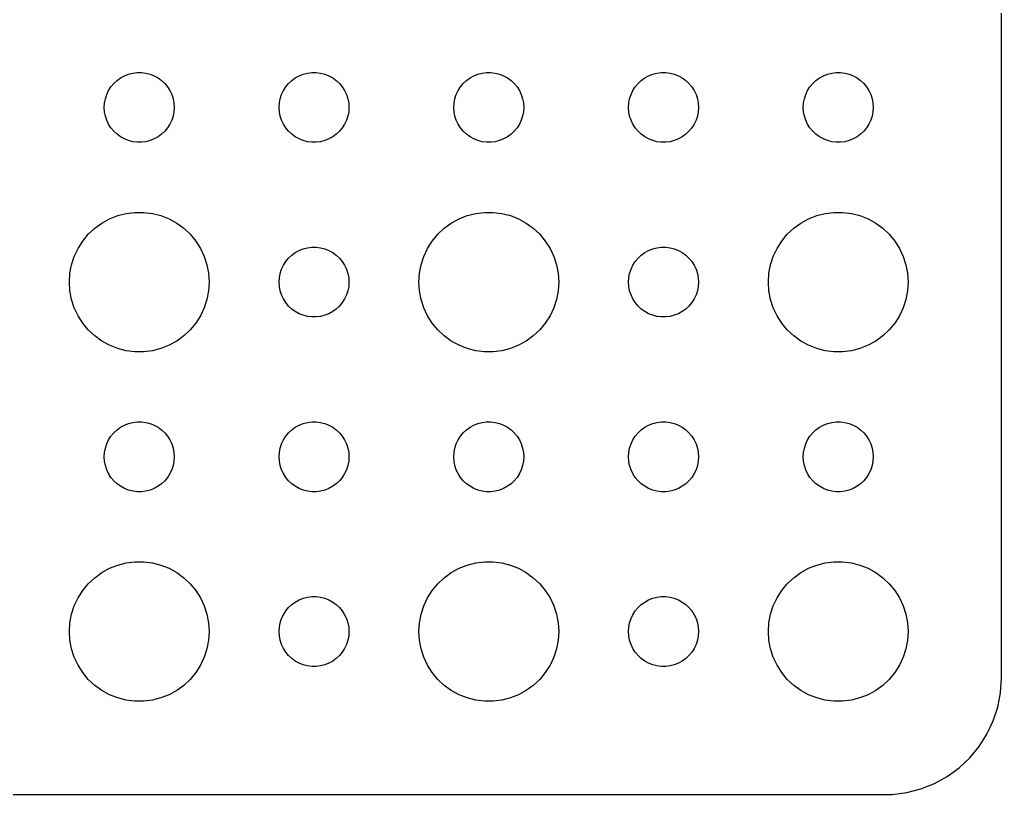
# Model space of a CAD drawing. Header units: metres. Extents: x -164 to 164, y -37 to 37.
# Drawn here: x 122.36 to 164.5, y -36.99 to -3.73 of the extents above; entities that cross this region are included whole.
import ezdxf

# ---------------------------------------------------------------- set-up
doc = ezdxf.new("R2010")
doc.units = ezdxf.units.M

msp = doc.modelspace()

# ---------------------------------------------------------------- linework, layer by layer
for p, q in [((164.5, -32), (164.5, 32)), ((126.544, -6.34422), (126.696, -6.23351)), ((126.696, -6.23351), (126.861, -6.14275)), ((126.861, -6.14275), (127.036, -6.07341)), ((127.036, -6.07341), (127.219, -6.02657)), ((127.219, -6.02657), (127.406, -6.00294)), ((127.406, -6.00294), (127.594, -6.00294)), ((127.594, -6.00294), (127.781, -6.02657)), ((127.781, -6.02657), (127.964, -6.07341)), ((127.964, -6.07341), (128.139, -6.14275)), ((128.139, -6.14275), (128.304, -6.23351)), ((128.304, -6.23351), (128.456, -6.34422)), ((134.044, -6.34422), (134.196, -6.23351)), ((134.196, -6.23351), (134.361, -6.14275)), ((134.361, -6.14275), (134.536, -6.07341)), ((134.536, -6.07341), (134.719, -6.02657)), ((134.719, -6.02657), (134.906, -6.00294)), ((134.906, -6.00294), (135.094, -6.00294)), ((135.094, -6.00294), (135.281, -6.02657)), ((135.281, -6.02657), (135.464, -6.07341)), ((135.464, -6.07341), (135.639, -6.14275)), ((135.639, -6.14275), (135.804, -6.23351)), ((135.804, -6.23351), (135.956, -6.34422)), ((141.544, -6.34422), (141.696, -6.23351)), ((141.696, -6.23351), (141.861, -6.14275)), ((141.861, -6.14275), (142.036, -6.07341)), ((142.036, -6.07341), (142.219, -6.02657)), ((142.219, -6.02657), (142.406, -6.00294)), ((142.406, -6.00294), (142.594, -6.00294)), ((142.594, -6.00294), (142.781, -6.02657)), ((142.781, -6.02657), (142.964, -6.07341)), ((142.964, -6.07341), (143.139, -6.14275)), ((143.139, -6.14275), (143.304, -6.23351)), ((143.304, -6.23351), (143.456, -6.34422)), ((149.044, -6.34422), (149.196, -6.23351)), ((149.196, -6.23351), (149.361, -6.14275)), ((149.361, -6.14275), (149.536, -6.07341)), ((149.536, -6.07341), (149.719, -6.02657)), ((149.719, -6.02657), (149.906, -6.00294)), ((149.906, -6.00294), (150.094, -6.00294)), ((150.094, -6.00294), (150.281, -6.02657)), ((150.281, -6.02657), (150.464, -6.07341)), ((150.464, -6.07341), (150.639, -6.14275)), ((150.639, -6.14275), (150.804, -6.23351)), ((150.804, -6.23351), (150.956, -6.34422)), ((156.544, -6.34422), (156.696, -6.23351)), ((156.696, -6.23351), (156.861, -6.14275)), ((156.861, -6.14275), (157.036, -6.07341)), ((157.036, -6.07341), (157.219, -6.02657)), ((157.219, -6.02657), (157.406, -6.00294)), ((157.406, -6.00294), (157.594, -6.00294)), ((157.594, -6.00294), (157.781, -6.02657)), ((157.781, -6.02657), (157.964, -6.07341)), ((157.964, -6.07341), (158.139, -6.14275)), ((158.139, -6.14275), (158.304, -6.23351)), ((158.304, -6.23351), (158.456, -6.34422)), ((126.186, -6.77736), (126.286, -6.61832)), ((126.286, -6.61832), (126.407, -6.47318)), ((126.407, -6.47318), (126.544, -6.34422)), ((128.456, -6.34422), (128.593, -6.47318)), ((128.593, -6.47318), (128.714, -6.61832)), ((128.714, -6.61832), (128.814, -6.77736)), ((133.686, -6.77736), (133.786, -6.61832)), ((133.786, -6.61832), (133.907, -6.47318)), ((133.907, -6.47318), (134.044, -6.34422)), ((135.956, -6.34422), (136.093, -6.47318)), ((136.093, -6.47318), (136.214, -6.61832)), ((136.214, -6.61832), (136.314, -6.77736)), ((141.186, -6.77736), (141.286, -6.61832)), ((141.286, -6.61832), (141.407, -6.47318)), ((141.407, -6.47318), (141.544, -6.34422)), ((143.456, -6.34422), (143.593, -6.47318)), ((143.593, -6.47318), (143.714, -6.61832)), ((143.714, -6.61832), (143.814, -6.77736)), ((148.686, -6.77736), (148.786, -6.61832)), ((148.786, -6.61832), (148.907, -6.47318)), ((148.907, -6.47318), (149.044, -6.34422)), ((150.956, -6.34422), (151.093, -6.47318)), ((151.093, -6.47318), (151.214, -6.61832)), ((151.214, -6.61832), (151.314, -6.77736)), ((156.186, -6.77736), (156.286, -6.61832)), ((156.286, -6.61832), (156.407, -6.47318)), ((156.407, -6.47318), (156.544, -6.34422)), ((158.456, -6.34422), (158.593, -6.47318)), ((158.593, -6.47318), (158.714, -6.61832)), ((158.714, -6.61832), (158.814, -6.77736)), ((126.012, -7.312), (126.047, -7.12695)), ((126.047, -7.12695), (126.105, -6.9478)), ((126.105, -6.9478), (126.186, -6.77736)), ((128.814, -6.77736), (128.895, -6.9478)), ((128.895, -6.9478), (128.953, -7.12695)), ((128.953, -7.12695), (128.988, -7.312)), ((133.512, -7.312), (133.547, -7.12695)), ((133.547, -7.12695), (133.605, -6.9478)), ((133.605, -6.9478), (133.686, -6.77736)), ((136.314, -6.77736), (136.395, -6.9478)), ((136.395, -6.9478), (136.453, -7.12695)), ((136.453, -7.12695), (136.488, -7.312)), ((141.012, -7.312), (141.047, -7.12695)), ((141.047, -7.12695), (141.105, -6.9478)), ((141.105, -6.9478), (141.186, -6.77736)), ((143.814, -6.77736), (143.895, -6.9478)), ((143.895, -6.9478), (143.953, -7.12695)), ((143.953, -7.12695), (143.988, -7.312)), ((148.512, -7.312), (148.547, -7.12695)), ((148.547, -7.12695), (148.605, -6.9478)), ((148.605, -6.9478), (148.686, -6.77736)), ((151.314, -6.77736), (151.395, -6.9478)), ((151.395, -6.9478), (151.453, -7.12695)), ((151.453, -7.12695), (151.488, -7.312)), ((156.012, -7.312), (156.047, -7.12695)), ((156.047, -7.12695), (156.105, -6.9478)), ((156.105, -6.9478), (156.186, -6.77736)), ((158.814, -6.77736), (158.895, -6.9478)), ((158.895, -6.9478), (158.953, -7.12695)), ((158.953, -7.12695), (158.988, -7.312)), ((126, -7.5), (126.012, -7.312)), ((126.012, -7.68799), (126, -7.5)), ((128.988, -7.312), (129, -7.5)), ((129, -7.5), (128.988, -7.68799)), ((133.5, -7.5), (133.512, -7.312)), ((133.512, -7.68799), (133.5, -7.5)), ((136.488, -7.312), (136.5, -7.5)), ((136.5, -7.5), (136.488, -7.68799)), ((141, -7.5), (141.012, -7.312)), ((141.012, -7.68799), (141, -7.5)), ((143.988, -7.312), (144, -7.5)), ((144, -7.5), (143.988, -7.68799)), ((148.5, -7.5), (148.512, -7.312)), ((148.512, -7.68799), (148.5, -7.5)), ((151.488, -7.312), (151.5, -7.5)), ((151.5, -7.5), (151.488, -7.68799)), ((156, -7.5), (156.012, -7.312)), ((156.012, -7.68799), (156, -7.5)), ((158.988, -7.312), (159, -7.5)), ((159, -7.5), (158.988, -7.68799)), ((126.047, -7.87303), (126.012, -7.68799)), ((126.105, -8.05219), (126.047, -7.87303)), ((128.953, -7.87303), (128.895, -8.05219)), ((128.988, -7.68799), (128.953, -7.87303)), ((133.547, -7.87303), (133.512, -7.68799)), ((133.605, -8.05219), (133.547, -7.87303)), ((136.453, -7.87303), (136.395, -8.05219)), ((136.488, -7.68799), (136.453, -7.87303)), ((141.047, -7.87303), (141.012, -7.68799)), ((141.105, -8.05219), (141.047, -7.87303)), ((143.953, -7.87303), (143.895, -8.05219)), ((143.988, -7.68799), (143.953, -7.87303)), ((148.547, -7.87303), (148.512, -7.68799)), ((148.605, -8.05219), (148.547, -7.87303)), ((151.453, -7.87303), (151.395, -8.05219)), ((151.488, -7.68799), (151.453, -7.87303)), ((156.047, -7.87303), (156.012, -7.68799)), ((156.105, -8.05219), (156.047, -7.87303)), ((158.953, -7.87303), (158.895, -8.05219)), ((158.988, -7.68799), (158.953, -7.87303)), ((126.186, -8.22263), (126.105, -8.05219)), ((126.286, -8.38167), (126.186, -8.22263)), ((126.407, -8.52681), (126.286, -8.38167)), ((128.714, -8.38167), (128.593, -8.52681)), ((128.814, -8.22263), (128.714, -8.38167)), ((128.895, -8.05219), (128.814, -8.22263)), ((133.686, -8.22263), (133.605, -8.05219)), ((133.786, -8.38167), (133.686, -8.22263)), ((133.907, -8.52681), (133.786, -8.38167)), ((136.214, -8.38167), (136.093, -8.52681)), ((136.314, -8.22263), (136.214, -8.38167)), ((136.395, -8.05219), (136.314, -8.22263)), ((141.186, -8.22263), (141.105, -8.05219)), ((141.286, -8.38167), (141.186, -8.22263)), ((141.407, -8.52681), (141.286, -8.38167)), ((143.714, -8.38167), (143.593, -8.52681)), ((143.814, -8.22263), (143.714, -8.38167)), ((143.895, -8.05219), (143.814, -8.22263)), ((148.686, -8.22263), (148.605, -8.05219)), ((148.786, -8.38167), (148.686, -8.22263)), ((148.907, -8.52681), (148.786, -8.38167)), ((151.214, -8.38167), (151.093, -8.52681)), ((151.314, -8.22263), (151.214, -8.38167)), ((151.395, -8.05219), (151.314, -8.22263)), ((156.186, -8.22263), (156.105, -8.05219)), ((156.286, -8.38167), (156.186, -8.22263)), ((156.407, -8.52681), (156.286, -8.38167)), ((158.714, -8.38167), (158.593, -8.52681)), ((158.814, -8.22263), (158.714, -8.38167)), ((158.895, -8.05219), (158.814, -8.22263)), ((126.544, -8.65576), (126.407, -8.52681)), ((126.696, -8.76648), (126.544, -8.65576)), ((126.861, -8.85724), (126.696, -8.76648)), ((128.304, -8.76648), (128.139, -8.85724)), ((128.456, -8.65576), (128.304, -8.76648)), ((128.593, -8.52681), (128.456, -8.65576)), ((134.044, -8.65576), (133.907, -8.52681)), ((134.196, -8.76648), (134.044, -8.65576)), ((134.361, -8.85724), (134.196, -8.76648)), ((135.804, -8.76648), (135.639, -8.85724)), ((135.956, -8.65576), (135.804, -8.76648)), ((136.093, -8.52681), (135.956, -8.65576)), ((141.544, -8.65576), (141.407, -8.52681)), ((141.696, -8.76648), (141.544, -8.65576)), ((141.861, -8.85724), (141.696, -8.76648)), ((143.304, -8.76648), (143.139, -8.85724)), ((143.456, -8.65576), (143.304, -8.76648)), ((143.593, -8.52681), (143.456, -8.65576)), ((149.044, -8.65576), (148.907, -8.52681)), ((149.196, -8.76648), (149.044, -8.65576)), ((149.361, -8.85724), (149.196, -8.76648)), ((150.804, -8.76648), (150.639, -8.85724)), ((150.956, -8.65576), (150.804, -8.76648)), ((151.093, -8.52681), (150.956, -8.65576)), ((156.544, -8.65576), (156.407, -8.52681)), ((156.696, -8.76648), (156.544, -8.65576)), ((156.861, -8.85724), (156.696, -8.76648)), ((158.304, -8.76648), (158.139, -8.85724)), ((158.456, -8.65576), (158.304, -8.76648)), ((158.593, -8.52681), (158.456, -8.65576)), ((127.036, -8.92657), (126.861, -8.85724)), ((127.219, -8.97342), (127.036, -8.92657)), ((127.406, -8.99704), (127.219, -8.97342)), ((127.594, -8.99704), (127.406, -8.99704)), ((127.781, -8.97342), (127.594, -8.99704)), ((127.964, -8.92657), (127.781, -8.97342)), ((128.139, -8.85724), (127.964, -8.92657)), ((134.536, -8.92657), (134.361, -8.85724)), ((134.719, -8.97342), (134.536, -8.92657)), ((134.906, -8.99704), (134.719, -8.97342)), ((135.094, -8.99704), (134.906, -8.99704)), ((135.281, -8.97342), (135.094, -8.99704)), ((135.464, -8.92657), (135.281, -8.97342)), ((135.639, -8.85724), (135.464, -8.92657)), ((142.036, -8.92657), (141.861, -8.85724)), ((142.219, -8.97342), (142.036, -8.92657)), ((142.406, -8.99704), (142.219, -8.97342)), ((142.594, -8.99704), (142.406, -8.99704)), ((142.781, -8.97342), (142.594, -8.99704)), ((142.964, -8.92657), (142.781, -8.97342)), ((143.139, -8.85724), (142.964, -8.92657)), ((149.536, -8.92657), (149.361, -8.85724)), ((149.719, -8.97342), (149.536, -8.92657)), ((149.906, -8.99704), (149.719, -8.97342)), ((150.094, -8.99704), (149.906, -8.99704)), ((150.281, -8.97342), (150.094, -8.99704)), ((150.464, -8.92657), (150.281, -8.97342)), ((150.639, -8.85724), (150.464, -8.92657)), ((157.036, -8.92657), (156.861, -8.85724)), ((157.219, -8.97342), (157.036, -8.92657)), ((157.406, -8.99704), (157.219, -8.97342)), ((157.594, -8.99704), (157.406, -8.99704)), ((157.781, -8.97342), (157.594, -8.99704)), ((157.964, -8.92657), (157.781, -8.97342)), ((158.139, -8.85724), (157.964, -8.92657)), ((126.223, -12.2855), (126.573, -12.1468)), ((126.573, -12.1468), (126.938, -12.0531)), ((126.938, -12.0531), (127.312, -12.0059)), ((127.312, -12.0059), (127.688, -12.0059)), ((127.688, -12.0059), (128.062, -12.0531)), ((128.062, -12.0531), (128.427, -12.1468)), ((128.427, -12.1468), (128.777, -12.2855)), ((141.223, -12.2855), (141.573, -12.1468)), ((141.573, -12.1468), (141.938, -12.0531)), ((141.938, -12.0531), (142.312, -12.0059)), ((142.312, -12.0059), (142.688, -12.0059)), ((142.688, -12.0059), (143.062, -12.0531)), ((143.062, -12.0531), (143.427, -12.1468)), ((143.427, -12.1468), (143.777, -12.2855)), ((156.223, -12.2855), (156.573, -12.1468)), ((156.573, -12.1468), (156.938, -12.0531)), ((156.938, -12.0531), (157.312, -12.0059)), ((157.312, -12.0059), (157.688, -12.0059)), ((157.688, -12.0059), (158.062, -12.0531)), ((158.062, -12.0531), (158.427, -12.1468)), ((158.427, -12.1468), (158.777, -12.2855)), ((125.588, -12.6884), (125.893, -12.467)), ((125.893, -12.467), (126.223, -12.2855)), ((128.777, -12.2855), (129.107, -12.467)), ((129.107, -12.467), (129.412, -12.6884)), ((140.588, -12.6884), (140.893, -12.467)), ((140.893, -12.467), (141.223, -12.2855)), ((143.777, -12.2855), (144.107, -12.467)), ((144.107, -12.467), (144.412, -12.6884)), ((155.588, -12.6884), (155.893, -12.467)), ((155.893, -12.467), (156.223, -12.2855)), ((158.777, -12.2855), (159.107, -12.467)), ((159.107, -12.467), (159.412, -12.6884)), ((125.073, -13.2366), (125.313, -12.9464)), ((125.313, -12.9464), (125.588, -12.6884)), ((129.412, -12.6884), (129.687, -12.9464)), ((129.687, -12.9464), (129.927, -13.2366)), ((140.073, -13.2366), (140.313, -12.9464)), ((140.313, -12.9464), (140.588, -12.6884)), ((144.412, -12.6884), (144.687, -12.9464)), ((144.687, -12.9464), (144.927, -13.2366)), ((155.073, -13.2366), (155.313, -12.9464)), ((155.313, -12.9464), (155.588, -12.6884)), ((159.412, -12.6884), (159.687, -12.9464)), ((159.687, -12.9464), (159.927, -13.2366)), ((124.871, -13.5547), (125.073, -13.2366)), ((129.927, -13.2366), (130.129, -13.5547)), ((139.871, -13.5547), (140.073, -13.2366)), ((144.927, -13.2366), (145.129, -13.5547)), ((154.871, -13.5547), (155.073, -13.2366)), ((159.927, -13.2366), (160.129, -13.5547)), ((124.594, -14.2539), (124.711, -13.8956)), ((124.711, -13.8956), (124.871, -13.5547)), ((130.129, -13.5547), (130.289, -13.8956)), ((130.289, -13.8956), (130.406, -14.2539)), ((133.907, -13.9732), (134.044, -13.8442)), ((134.044, -13.8442), (134.196, -13.7335)), ((134.196, -13.7335), (134.361, -13.6427)), ((134.361, -13.6427), (134.536, -13.5734)), ((134.536, -13.5734), (134.719, -13.5266)), ((134.719, -13.5266), (134.906, -13.5029)), ((134.906, -13.5029), (135.094, -13.5029)), ((135.094, -13.5029), (135.281, -13.5266)), ((135.281, -13.5266), (135.464, -13.5734)), ((135.464, -13.5734), (135.639, -13.6427)), ((135.639, -13.6427), (135.804, -13.7335)), ((135.804, -13.7335), (135.956, -13.8442)), ((135.956, -13.8442), (136.093, -13.9732)), ((139.594, -14.2539), (139.711, -13.8956)), ((139.711, -13.8956), (139.871, -13.5547)), ((145.129, -13.5547), (145.289, -13.8956)), ((145.289, -13.8956), (145.406, -14.2539)), ((148.907, -13.9732), (149.044, -13.8442)), ((149.044, -13.8442), (149.196, -13.7335)), ((149.196, -13.7335), (149.361, -13.6427)), ((149.361, -13.6427), (149.536, -13.5734)), ((149.536, -13.5734), (149.719, -13.5266)), ((149.719, -13.5266), (149.906, -13.5029)), ((149.906, -13.5029), (150.094, -13.5029)), ((150.094, -13.5029), (150.281, -13.5266)), ((150.281, -13.5266), (150.464, -13.5734)), ((150.464, -13.5734), (150.639, -13.6427)), ((150.639, -13.6427), (150.804, -13.7335)), ((150.804, -13.7335), (150.956, -13.8442)), ((150.956, -13.8442), (151.093, -13.9732)), ((154.594, -14.2539), (154.711, -13.8956)), ((154.711, -13.8956), (154.871, -13.5547)), ((160.129, -13.5547), (160.289, -13.8956)), ((160.289, -13.8956), (160.406, -14.2539)), ((124.524, -14.624), (124.594, -14.2539)), ((130.406, -14.2539), (130.476, -14.624)), ((133.605, -14.4478), (133.686, -14.2774)), ((133.686, -14.2774), (133.786, -14.1183)), ((133.786, -14.1183), (133.907, -13.9732)), ((136.093, -13.9732), (136.214, -14.1183)), ((136.214, -14.1183), (136.314, -14.2774)), ((136.314, -14.2774), (136.395, -14.4478)), ((139.524, -14.624), (139.594, -14.2539)), ((145.406, -14.2539), (145.476, -14.624)), ((148.605, -14.4478), (148.686, -14.2774)), ((148.686, -14.2774), (148.786, -14.1183)), ((148.786, -14.1183), (148.907, -13.9732)), ((151.093, -13.9732), (151.214, -14.1183)), ((151.214, -14.1183), (151.314, -14.2774)), ((151.314, -14.2774), (151.395, -14.4478)), ((154.524, -14.624), (154.594, -14.2539)), ((160.406, -14.2539), (160.476, -14.624)), ((124.5, -15), (124.524, -14.624)), ((130.476, -14.624), (130.5, -15)), ((133.512, -14.812), (133.547, -14.627)), ((133.547, -14.627), (133.605, -14.4478)), ((136.395, -14.4478), (136.453, -14.627)), ((136.453, -14.627), (136.488, -14.812)), ((139.5, -15), (139.524, -14.624)), ((145.476, -14.624), (145.5, -15)), ((148.512, -14.812), (148.547, -14.627)), ((148.547, -14.627), (148.605, -14.4478)), ((151.395, -14.4478), (151.453, -14.627)), ((151.453, -14.627), (151.488, -14.812)), ((154.5, -15), (154.524, -14.624)), ((160.476, -14.624), (160.5, -15)), ((124.524, -15.376), (124.5, -15)), ((130.5, -15), (130.476, -15.376)), ((133.5, -15), (133.512, -14.812)), ((133.512, -15.188), (133.5, -15)), ((136.488, -14.812), (136.5, -15)), ((136.5, -15), (136.488, -15.188)), ((139.524, -15.376), (139.5, -15)), ((145.5, -15), (145.476, -15.376)), ((148.5, -15), (148.512, -14.812)), ((148.512, -15.188), (148.5, -15)), ((151.488, -14.812), (151.5, -15)), ((151.5, -15), (151.488, -15.188)), ((154.524, -15.376), (154.5, -15)), ((160.5, -15), (160.476, -15.376)), ((124.594, -15.7461), (124.524, -15.376)), ((130.476, -15.376), (130.406, -15.7461)), ((133.547, -15.373), (133.512, -15.188)), ((133.605, -15.5522), (133.547, -15.373)), ((133.686, -15.7226), (133.605, -15.5522)), ((136.395, -15.5522), (136.314, -15.7226)), ((136.453, -15.373), (136.395, -15.5522)), ((136.488, -15.188), (136.453, -15.373)), ((139.594, -15.7461), (139.524, -15.376)), ((145.476, -15.376), (145.406, -15.7461)), ((148.547, -15.373), (148.512, -15.188)), ((148.605, -15.5522), (148.547, -15.373)), ((148.686, -15.7226), (148.605, -15.5522)), ((151.395, -15.5522), (151.314, -15.7226)), ((151.453, -15.373), (151.395, -15.5522)), ((151.488, -15.188), (151.453, -15.373)), ((154.594, -15.7461), (154.524, -15.376)), ((160.476, -15.376), (160.406, -15.7461)), ((124.711, -16.1044), (124.594, -15.7461)), ((130.406, -15.7461), (130.289, -16.1044)), ((133.786, -15.8817), (133.686, -15.7226)), ((133.907, -16.0268), (133.786, -15.8817)), ((136.214, -15.8817), (136.093, -16.0268)), ((136.314, -15.7226), (136.214, -15.8817)), ((139.711, -16.1044), (139.594, -15.7461)), ((145.406, -15.7461), (145.289, -16.1044)), ((148.786, -15.8817), (148.686, -15.7226)), ((148.907, -16.0268), (148.786, -15.8817)), ((151.214, -15.8817), (151.093, -16.0268)), ((151.314, -15.7226), (151.214, -15.8817)), ((154.711, -16.1044), (154.594, -15.7461)), ((160.406, -15.7461), (160.289, -16.1044)), ((124.871, -16.4453), (124.711, -16.1044)), ((130.289, -16.1044), (130.129, -16.4453)), ((134.044, -16.1558), (133.907, -16.0268)), ((134.196, -16.2665), (134.044, -16.1558)), ((134.361, -16.3572), (134.196, -16.2665)), ((134.536, -16.4266), (134.361, -16.3572)), ((134.719, -16.4734), (134.536, -16.4266)), ((135.464, -16.4266), (135.281, -16.4734)), ((135.639, -16.3572), (135.464, -16.4266)), ((135.804, -16.2665), (135.639, -16.3572)), ((135.956, -16.1558), (135.804, -16.2665)), ((136.093, -16.0268), (135.956, -16.1558)), ((139.871, -16.4453), (139.711, -16.1044)), ((145.289, -16.1044), (145.129, -16.4453)), ((149.044, -16.1558), (148.907, -16.0268)), ((149.196, -16.2665), (149.044, -16.1558)), ((149.361, -16.3572), (149.196, -16.2665)), ((149.536, -16.4266), (149.361, -16.3572)), ((149.719, -16.4734), (149.536, -16.4266)), ((150.464, -16.4266), (150.281, -16.4734)), ((150.639, -16.3572), (150.464, -16.4266)), ((150.804, -16.2665), (150.639, -16.3572)), ((150.956, -16.1558), (150.804, -16.2665)), ((151.093, -16.0268), (150.956, -16.1558)), ((154.871, -16.4453), (154.711, -16.1044)), ((160.289, -16.1044), (160.129, -16.4453)), ((125.073, -16.7634), (124.871, -16.4453)), ((125.313, -17.0536), (125.073, -16.7634)), ((129.927, -16.7634), (129.687, -17.0536)), ((130.129, -16.4453), (129.927, -16.7634)), ((134.906, -16.497), (134.719, -16.4734)), ((135.094, -16.497), (134.906, -16.497)), ((135.281, -16.4734), (135.094, -16.497)), ((140.073, -16.7634), (139.871, -16.4453)), ((140.313, -17.0536), (140.073, -16.7634)), ((144.927, -16.7634), (144.687, -17.0536)), ((145.129, -16.4453), (144.927, -16.7634)), ((149.906, -16.497), (149.719, -16.4734)), ((150.094, -16.497), (149.906, -16.497)), ((150.281, -16.4734), (150.094, -16.497)), ((155.073, -16.7634), (154.871, -16.4453)), ((155.313, -17.0536), (155.073, -16.7634)), ((159.927, -16.7634), (159.687, -17.0536)), ((160.129, -16.4453), (159.927, -16.7634)), ((125.588, -17.3115), (125.313, -17.0536)), ((129.687, -17.0536), (129.412, -17.3115)), ((140.588, -17.3115), (140.313, -17.0536)), ((144.687, -17.0536), (144.412, -17.3115)), ((155.588, -17.3115), (155.313, -17.0536)), ((159.687, -17.0536), (159.412, -17.3115)), ((125.893, -17.533), (125.588, -17.3115)), ((126.223, -17.7145), (125.893, -17.533)), ((129.107, -17.533), (128.777, -17.7145)), ((129.412, -17.3115), (129.107, -17.533)), ((140.893, -17.533), (140.588, -17.3115)), ((141.223, -17.7145), (140.893, -17.533)), ((144.107, -17.533), (143.777, -17.7145)), ((144.412, -17.3115), (144.107, -17.533)), ((155.893, -17.533), (155.588, -17.3115)), ((156.223, -17.7145), (155.893, -17.533)), ((159.107, -17.533), (158.777, -17.7145)), ((159.412, -17.3115), (159.107, -17.533)), ((126.573, -17.8532), (126.223, -17.7145)), ((126.938, -17.9469), (126.573, -17.8532)), ((127.312, -17.9941), (126.938, -17.9469)), ((127.688, -17.9941), (127.312, -17.9941)), ((128.062, -17.9469), (127.688, -17.9941)), ((128.427, -17.8532), (128.062, -17.9469)), ((128.777, -17.7145), (128.427, -17.8532)), ((141.573, -17.8532), (141.223, -17.7145)), ((141.938, -17.9469), (141.573, -17.8532)), ((142.312, -17.9941), (141.938, -17.9469)), ((142.688, -17.9941), (142.312, -17.9941)), ((143.062, -17.9469), (142.688, -17.9941)), ((143.427, -17.8532), (143.062, -17.9469)), ((143.777, -17.7145), (143.427, -17.8532)), ((156.573, -17.8532), (156.223, -17.7145)), ((156.938, -17.9469), (156.573, -17.8532)), ((157.312, -17.9941), (156.938, -17.9469)), ((157.688, -17.9941), (157.312, -17.9941)), ((158.062, -17.9469), (157.688, -17.9941)), ((158.427, -17.8532), (158.062, -17.9469)), ((158.777, -17.7145), (158.427, -17.8532)), ((127.036, -21.0734), (127.219, -21.0266)), ((127.219, -21.0266), (127.406, -21.003)), ((127.406, -21.003), (127.594, -21.003)), ((127.594, -21.003), (127.781, -21.0266)), ((127.781, -21.0266), (127.964, -21.0734)), ((134.536, -21.0734), (134.719, -21.0266)), ((134.719, -21.0266), (134.906, -21.003)), ((134.906, -21.003), (135.094, -21.003)), ((135.094, -21.003), (135.281, -21.0266)), ((135.281, -21.0266), (135.464, -21.0734)), ((142.036, -21.0734), (142.219, -21.0266)), ((142.219, -21.0266), (142.406, -21.003)), ((142.406, -21.003), (142.594, -21.003)), ((142.594, -21.003), (142.781, -21.0266)), ((142.781, -21.0266), (142.964, -21.0734)), ((149.536, -21.0734), (149.719, -21.0266)), ((149.719, -21.0266), (149.906, -21.003)), ((149.906, -21.003), (150.094, -21.003)), ((150.094, -21.003), (150.281, -21.0266)), ((150.281, -21.0266), (150.464, -21.0734)), ((157.036, -21.0734), (157.219, -21.0266)), ((157.219, -21.0266), (157.406, -21.003)), ((157.406, -21.003), (157.594, -21.003)), ((157.594, -21.003), (157.781, -21.0266)), ((157.781, -21.0266), (157.964, -21.0734)), ((126.286, -21.6183), (126.407, -21.4732)), ((126.407, -21.4732), (126.544, -21.3442)), ((126.544, -21.3442), (126.696, -21.2335)), ((126.696, -21.2335), (126.861, -21.1427)), ((126.861, -21.1427), (127.036, -21.0734)), ((127.964, -21.0734), (128.139, -21.1427)), ((128.139, -21.1427), (128.304, -21.2335)), ((128.304, -21.2335), (128.456, -21.3442)), ((128.456, -21.3442), (128.593, -21.4732)), ((128.593, -21.4732), (128.714, -21.6183)), ((133.786, -21.6183), (133.907, -21.4732)), ((133.907, -21.4732), (134.044, -21.3442)), ((134.044, -21.3442), (134.196, -21.2335)), ((134.196, -21.2335), (134.361, -21.1427)), ((134.361, -21.1427), (134.536, -21.0734)), ((135.464, -21.0734), (135.639, -21.1427)), ((135.639, -21.1427), (135.804, -21.2335)), ((135.804, -21.2335), (135.956, -21.3442)), ((135.956, -21.3442), (136.093, -21.4732)), ((136.093, -21.4732), (136.214, -21.6183)), ((141.286, -21.6183), (141.407, -21.4732)), ((141.407, -21.4732), (141.544, -21.3442)), ((141.544, -21.3442), (141.696, -21.2335)), ((141.696, -21.2335), (141.861, -21.1427)), ((141.861, -21.1427), (142.036, -21.0734)), ((142.964, -21.0734), (143.139, -21.1427)), ((143.139, -21.1427), (143.304, -21.2335)), ((143.304, -21.2335), (143.456, -21.3442)), ((143.456, -21.3442), (143.593, -21.4732)), ((143.593, -21.4732), (143.714, -21.6183)), ((148.786, -21.6183), (148.907, -21.4732)), ((148.907, -21.4732), (149.044, -21.3442)), ((149.044, -21.3442), (149.196, -21.2335)), ((149.196, -21.2335), (149.361, -21.1427)), ((149.361, -21.1427), (149.536, -21.0734)), ((150.464, -21.0734), (150.639, -21.1427)), ((150.639, -21.1427), (150.804, -21.2335)), ((150.804, -21.2335), (150.956, -21.3442)), ((150.956, -21.3442), (151.093, -21.4732)), ((151.093, -21.4732), (151.214, -21.6183)), ((156.286, -21.6183), (156.407, -21.4732)), ((156.407, -21.4732), (156.544, -21.3442)), ((156.544, -21.3442), (156.696, -21.2335)), ((156.696, -21.2335), (156.861, -21.1427)), ((156.861, -21.1427), (157.036, -21.0734)), ((157.964, -21.0734), (158.139, -21.1427)), ((158.139, -21.1427), (158.304, -21.2335)), ((158.304, -21.2335), (158.456, -21.3442)), ((158.456, -21.3442), (158.593, -21.4732)), ((158.593, -21.4732), (158.714, -21.6183)), ((126.105, -21.9478), (126.186, -21.7774)), ((126.186, -21.7774), (126.286, -21.6183)), ((128.714, -21.6183), (128.814, -21.7774)), ((128.814, -21.7774), (128.895, -21.9478)), ((133.605, -21.9478), (133.686, -21.7774)), ((133.686, -21.7774), (133.786, -21.6183)), ((136.214, -21.6183), (136.314, -21.7774)), ((136.314, -21.7774), (136.395, -21.9478)), ((141.105, -21.9478), (141.186, -21.7774)), ((141.186, -21.7774), (141.286, -21.6183)), ((143.714, -21.6183), (143.814, -21.7774)), ((143.814, -21.7774), (143.895, -21.9478)), ((148.605, -21.9478), (148.686, -21.7774)), ((148.686, -21.7774), (148.786, -21.6183)), ((151.214, -21.6183), (151.314, -21.7774)), ((151.314, -21.7774), (151.395, -21.9478)), ((156.105, -21.9478), (156.186, -21.7774)), ((156.186, -21.7774), (156.286, -21.6183)), ((158.714, -21.6183), (158.814, -21.7774)), ((158.814, -21.7774), (158.895, -21.9478)), ((126, -22.5), (126.012, -22.312)), ((126.012, -22.312), (126.047, -22.127)), ((126.047, -22.127), (126.105, -21.9478)), ((128.895, -21.9478), (128.953, -22.127)), ((128.953, -22.127), (128.988, -22.312)), ((128.988, -22.312), (129, -22.5)), ((133.5, -22.5), (133.512, -22.312)), ((133.512, -22.312), (133.547, -22.127)), ((133.547, -22.127), (133.605, -21.9478)), ((136.395, -21.9478), (136.453, -22.127)), ((136.453, -22.127), (136.488, -22.312)), ((136.488, -22.312), (136.5, -22.5)), ((141, -22.5), (141.012, -22.312)), ((141.012, -22.312), (141.047, -22.127)), ((141.047, -22.127), (141.105, -21.9478)), ((143.895, -21.9478), (143.953, -22.127)), ((143.953, -22.127), (143.988, -22.312)), ((143.988, -22.312), (144, -22.5)), ((148.5, -22.5), (148.512, -22.312)), ((148.512, -22.312), (148.547, -22.127)), ((148.547, -22.127), (148.605, -21.9478)), ((151.395, -21.9478), (151.453, -22.127)), ((151.453, -22.127), (151.488, -22.312)), ((151.488, -22.312), (151.5, -22.5)), ((156, -22.5), (156.012, -22.312)), ((156.012, -22.312), (156.047, -22.127)), ((156.047, -22.127), (156.105, -21.9478)), ((158.895, -21.9478), (158.953, -22.127)), ((158.953, -22.127), (158.988, -22.312)), ((158.988, -22.312), (159, -22.5)), ((126.012, -22.688), (126, -22.5)), ((126.047, -22.873), (126.012, -22.688)), ((128.988, -22.688), (128.953, -22.873)), ((129, -22.5), (128.988, -22.688)), ((133.512, -22.688), (133.5, -22.5)), ((133.547, -22.873), (133.512, -22.688)), ((136.488, -22.688), (136.453, -22.873)), ((136.5, -22.5), (136.488, -22.688)), ((141.012, -22.688), (141, -22.5)), ((141.047, -22.873), (141.012, -22.688)), ((143.988, -22.688), (143.953, -22.873)), ((144, -22.5), (143.988, -22.688)), ((148.512, -22.688), (148.5, -22.5)), ((148.547, -22.873), (148.512, -22.688)), ((151.488, -22.688), (151.453, -22.873)), ((151.5, -22.5), (151.488, -22.688)), ((156.012, -22.688), (156, -22.5)), ((156.047, -22.873), (156.012, -22.688)), ((158.988, -22.688), (158.953, -22.873)), ((159, -22.5), (158.988, -22.688)), ((126.105, -23.0522), (126.047, -22.873)), ((126.186, -23.2226), (126.105, -23.0522)), ((128.895, -23.0522), (128.814, -23.2226)), ((128.953, -22.873), (128.895, -23.0522)), ((133.605, -23.0522), (133.547, -22.873)), ((133.686, -23.2226), (133.605, -23.0522)), ((136.395, -23.0522), (136.314, -23.2226)), ((136.453, -22.873), (136.395, -23.0522)), ((141.105, -23.0522), (141.047, -22.873)), ((141.186, -23.2226), (141.105, -23.0522)), ((143.895, -23.0522), (143.814, -23.2226)), ((143.953, -22.873), (143.895, -23.0522)), ((148.605, -23.0522), (148.547, -22.873)), ((148.686, -23.2226), (148.605, -23.0522)), ((151.395, -23.0522), (151.314, -23.2226)), ((151.453, -22.873), (151.395, -23.0522)), ((156.105, -23.0522), (156.047, -22.873)), ((156.186, -23.2226), (156.105, -23.0522)), ((158.895, -23.0522), (158.814, -23.2226)), ((158.953, -22.873), (158.895, -23.0522)), ((126.286, -23.3817), (126.186, -23.2226)), ((126.407, -23.5268), (126.286, -23.3817)), ((126.544, -23.6558), (126.407, -23.5268)), ((128.593, -23.5268), (128.456, -23.6558)), ((128.714, -23.3817), (128.593, -23.5268)), ((128.814, -23.2226), (128.714, -23.3817)), ((133.786, -23.3817), (133.686, -23.2226)), ((133.907, -23.5268), (133.786, -23.3817)), ((134.044, -23.6558), (133.907, -23.5268)), ((136.093, -23.5268), (135.956, -23.6558)), ((136.214, -23.3817), (136.093, -23.5268)), ((136.314, -23.2226), (136.214, -23.3817)), ((141.286, -23.3817), (141.186, -23.2226)), ((141.407, -23.5268), (141.286, -23.3817)), ((141.544, -23.6558), (141.407, -23.5268)), ((143.593, -23.5268), (143.456, -23.6558)), ((143.714, -23.3817), (143.593, -23.5268)), ((143.814, -23.2226), (143.714, -23.3817)), ((148.786, -23.3817), (148.686, -23.2226)), ((148.907, -23.5268), (148.786, -23.3817)), ((149.044, -23.6558), (148.907, -23.5268)), ((151.093, -23.5268), (150.956, -23.6558)), ((151.214, -23.3817), (151.093, -23.5268)), ((151.314, -23.2226), (151.214, -23.3817)), ((156.286, -23.3817), (156.186, -23.2226)), ((156.407, -23.5268), (156.286, -23.3817)), ((156.544, -23.6558), (156.407, -23.5268)), ((158.593, -23.5268), (158.456, -23.6558)), ((158.714, -23.3817), (158.593, -23.5268)), ((158.814, -23.2226), (158.714, -23.3817)), ((126.696, -23.7665), (126.544, -23.6558)), ((126.861, -23.8572), (126.696, -23.7665)), ((127.036, -23.9266), (126.861, -23.8572)), ((127.219, -23.9734), (127.036, -23.9266)), ((127.406, -23.997), (127.219, -23.9734)), ((127.594, -23.997), (127.406, -23.997)), ((127.781, -23.9734), (127.594, -23.997)), ((127.964, -23.9266), (127.781, -23.9734)), ((128.139, -23.8572), (127.964, -23.9266)), ((128.304, -23.7665), (128.139, -23.8572)), ((128.456, -23.6558), (128.304, -23.7665)), ((134.196, -23.7665), (134.044, -23.6558)), ((134.361, -23.8572), (134.196, -23.7665)), ((134.536, -23.9266), (134.361, -23.8572)), ((134.719, -23.9734), (134.536, -23.9266)), ((134.906, -23.997), (134.719, -23.9734)), ((135.094, -23.997), (134.906, -23.997)), ((135.281, -23.9734), (135.094, -23.997)), ((135.464, -23.9266), (135.281, -23.9734)), ((135.639, -23.8572), (135.464, -23.9266)), ((135.804, -23.7665), (135.639, -23.8572)), ((135.956, -23.6558), (135.804, -23.7665)), ((141.696, -23.7665), (141.544, -23.6558)), ((141.861, -23.8572), (141.696, -23.7665)), ((142.036, -23.9266), (141.861, -23.8572)), ((142.219, -23.9734), (142.036, -23.9266)), ((142.406, -23.997), (142.219, -23.9734)), ((142.594, -23.997), (142.406, -23.997)), ((142.781, -23.9734), (142.594, -23.997)), ((142.964, -23.9266), (142.781, -23.9734)), ((143.139, -23.8572), (142.964, -23.9266)), ((143.304, -23.7665), (143.139, -23.8572)), ((143.456, -23.6558), (143.304, -23.7665)), ((149.196, -23.7665), (149.044, -23.6558)), ((149.361, -23.8572), (149.196, -23.7665)), ((149.536, -23.9266), (149.361, -23.8572)), ((149.719, -23.9734), (149.536, -23.9266)), ((149.906, -23.997), (149.719, -23.9734)), ((150.094, -23.997), (149.906, -23.997)), ((150.281, -23.9734), (150.094, -23.997)), ((150.464, -23.9266), (150.281, -23.9734)), ((150.639, -23.8572), (150.464, -23.9266)), ((150.804, -23.7665), (150.639, -23.8572)), ((150.956, -23.6558), (150.804, -23.7665)), ((156.696, -23.7665), (156.544, -23.6558)), ((156.861, -23.8572), (156.696, -23.7665)), ((157.036, -23.9266), (156.861, -23.8572)), ((157.219, -23.9734), (157.036, -23.9266)), ((157.406, -23.997), (157.219, -23.9734)), ((157.594, -23.997), (157.406, -23.997)), ((157.781, -23.9734), (157.594, -23.997)), ((157.964, -23.9266), (157.781, -23.9734)), ((158.139, -23.8572), (157.964, -23.9266)), ((158.304, -23.7665), (158.139, -23.8572)), ((158.456, -23.6558), (158.304, -23.7665)), ((125.893, -27.467), (126.223, -27.2855)), ((126.223, -27.2855), (126.573, -27.1468)), ((126.573, -27.1468), (126.938, -27.0531)), ((126.938, -27.0531), (127.312, -27.0059)), ((127.312, -27.0059), (127.688, -27.0059)), ((127.688, -27.0059), (128.062, -27.0531)), ((128.062, -27.0531), (128.427, -27.1468)), ((128.427, -27.1468), (128.777, -27.2855)), ((128.777, -27.2855), (129.107, -27.467)), ((140.893, -27.467), (141.223, -27.2855)), ((141.223, -27.2855), (141.573, -27.1468)), ((141.573, -27.1468), (141.938, -27.0531)), ((141.938, -27.0531), (142.312, -27.0059)), ((142.312, -27.0059), (142.688, -27.0059)), ((142.688, -27.0059), (143.062, -27.0531)), ((143.062, -27.0531), (143.427, -27.1468)), ((143.427, -27.1468), (143.777, -27.2855)), ((143.777, -27.2855), (144.107, -27.467)), ((155.893, -27.467), (156.223, -27.2855)), ((156.223, -27.2855), (156.573, -27.1468)), ((156.573, -27.1468), (156.938, -27.0531)), ((156.938, -27.0531), (157.312, -27.0059)), ((157.312, -27.0059), (157.688, -27.0059)), ((157.688, -27.0059), (158.062, -27.0531)), ((158.062, -27.0531), (158.427, -27.1468)), ((158.427, -27.1468), (158.777, -27.2855)), ((158.777, -27.2855), (159.107, -27.467)), ((125.313, -27.9464), (125.588, -27.6884)), ((125.588, -27.6884), (125.893, -27.467)), ((129.107, -27.467), (129.412, -27.6884)), ((129.412, -27.6884), (129.687, -27.9464)), ((140.313, -27.9464), (140.588, -27.6884)), ((140.588, -27.6884), (140.893, -27.467)), ((144.107, -27.467), (144.412, -27.6884)), ((144.412, -27.6884), (144.687, -27.9464)), ((155.313, -27.9464), (155.588, -27.6884)), ((155.588, -27.6884), (155.893, -27.467)), ((159.107, -27.467), (159.412, -27.6884)), ((159.412, -27.6884), (159.687, -27.9464)), ((125.073, -28.2366), (125.313, -27.9464)), ((129.687, -27.9464), (129.927, -28.2366)), ((140.073, -28.2366), (140.313, -27.9464)), ((144.687, -27.9464), (144.927, -28.2366)), ((155.073, -28.2366), (155.313, -27.9464)), ((159.687, -27.9464), (159.927, -28.2366)), ((124.711, -28.8956), (124.871, -28.5547)), ((124.871, -28.5547), (125.073, -28.2366)), ((129.927, -28.2366), (130.129, -28.5547)), ((130.129, -28.5547), (130.289, -28.8956)), ((134.196, -28.7335), (134.361, -28.6427)), ((134.361, -28.6427), (134.536, -28.5734)), ((134.536, -28.5734), (134.719, -28.5266)), ((134.719, -28.5266), (134.906, -28.503)), ((134.906, -28.503), (135.094, -28.503)), ((135.094, -28.503), (135.281, -28.5266)), ((135.281, -28.5266), (135.464, -28.5734)), ((135.464, -28.5734), (135.639, -28.6427)), ((135.639, -28.6427), (135.804, -28.7335)), ((139.711, -28.8956), (139.871, -28.5547)), ((139.871, -28.5547), (140.073, -28.2366)), ((144.927, -28.2366), (145.129, -28.5547)), ((145.129, -28.5547), (145.289, -28.8956)), ((149.196, -28.7335), (149.361, -28.6427)), ((149.361, -28.6427), (149.536, -28.5734)), ((149.536, -28.5734), (149.719, -28.5266)), ((149.719, -28.5266), (149.906, -28.503)), ((149.906, -28.503), (150.094, -28.503)), ((150.094, -28.503), (150.281, -28.5266)), ((150.281, -28.5266), (150.464, -28.5734)), ((150.464, -28.5734), (150.639, -28.6427)), ((150.639, -28.6427), (150.804, -28.7335)), ((154.711, -28.8956), (154.871, -28.5547)), ((154.871, -28.5547), (155.073, -28.2366)), ((159.927, -28.2366), (160.129, -28.5547)), ((160.129, -28.5547), (160.289, -28.8956)), ((124.594, -29.2539), (124.711, -28.8956)), ((130.289, -28.8956), (130.406, -29.2539)), ((133.786, -29.1183), (133.907, -28.9732)), ((133.907, -28.9732), (134.044, -28.8442)), ((134.044, -28.8442), (134.196, -28.7335)), ((135.804, -28.7335), (135.956, -28.8442)), ((135.956, -28.8442), (136.093, -28.9732)), ((136.093, -28.9732), (136.214, -29.1183)), ((139.594, -29.2539), (139.711, -28.8956)), ((145.289, -28.8956), (145.406, -29.2539)), ((148.786, -29.1183), (148.907, -28.9732)), ((148.907, -28.9732), (149.044, -28.8442)), ((149.044, -28.8442), (149.196, -28.7335)), ((150.804, -28.7335), (150.956, -28.8442)), ((150.956, -28.8442), (151.093, -28.9732)), ((151.093, -28.9732), (151.214, -29.1183)), ((154.594, -29.2539), (154.711, -28.8956)), ((160.289, -28.8956), (160.406, -29.2539)), ((124.524, -29.624), (124.594, -29.2539)), ((130.406, -29.2539), (130.476, -29.624)), ((133.547, -29.627), (133.605, -29.4478)), ((133.605, -29.4478), (133.686, -29.2774)), ((133.686, -29.2774), (133.786, -29.1183)), ((136.214, -29.1183), (136.314, -29.2774)), ((136.314, -29.2774), (136.395, -29.4478)), ((136.395, -29.4478), (136.453, -29.627)), ((139.524, -29.624), (139.594, -29.2539)), ((145.406, -29.2539), (145.476, -29.624)), ((148.547, -29.627), (148.605, -29.4478)), ((148.605, -29.4478), (148.686, -29.2774)), ((148.686, -29.2774), (148.786, -29.1183)), ((151.214, -29.1183), (151.314, -29.2774)), ((151.314, -29.2774), (151.395, -29.4478)), ((151.395, -29.4478), (151.453, -29.627)), ((154.524, -29.624), (154.594, -29.2539)), ((160.406, -29.2539), (160.476, -29.624)), ((124.5, -30), (124.524, -29.624)), ((130.476, -29.624), (130.5, -30)), ((133.5, -30), (133.512, -29.812)), ((133.512, -29.812), (133.547, -29.627)), ((136.453, -29.627), (136.488, -29.812)), ((136.488, -29.812), (136.5, -30)), ((139.5, -30), (139.524, -29.624)), ((145.476, -29.624), (145.5, -30)), ((148.5, -30), (148.512, -29.812)), ((148.512, -29.812), (148.547, -29.627)), ((151.453, -29.627), (151.488, -29.812)), ((151.488, -29.812), (151.5, -30)), ((154.5, -30), (154.524, -29.624)), ((160.476, -29.624), (160.5, -30)), ((124.524, -30.376), (124.5, -30)), ((130.5, -30), (130.476, -30.376)), ((133.512, -30.188), (133.5, -30)), ((133.547, -30.373), (133.512, -30.188)), ((136.488, -30.188), (136.453, -30.373)), ((136.5, -30), (136.488, -30.188)), ((139.524, -30.376), (139.5, -30)), ((145.5, -30), (145.476, -30.376)), ((148.512, -30.188), (148.5, -30)), ((148.547, -30.373), (148.512, -30.188)), ((151.488, -30.188), (151.453, -30.373)), ((151.5, -30), (151.488, -30.188)), ((154.524, -30.376), (154.5, -30)), ((160.5, -30), (160.476, -30.376)), ((124.594, -30.7461), (124.524, -30.376)), ((124.711, -31.1044), (124.594, -30.7461)), ((130.406, -30.7461), (130.289, -31.1044)), ((130.476, -30.376), (130.406, -30.7461)), ((133.605, -30.5522), (133.547, -30.373)), ((133.686, -30.7226), (133.605, -30.5522)), ((133.786, -30.8817), (133.686, -30.7226)), ((136.314, -30.7226), (136.214, -30.8817)), ((136.395, -30.5522), (136.314, -30.7226)), ((136.453, -30.373), (136.395, -30.5522)), ((139.594, -30.7461), (139.524, -30.376)), ((139.711, -31.1044), (139.594, -30.7461)), ((145.406, -30.7461), (145.289, -31.1044)), ((145.476, -30.376), (145.406, -30.7461)), ((148.605, -30.5522), (148.547, -30.373)), ((148.686, -30.7226), (148.605, -30.5522)), ((148.786, -30.8817), (148.686, -30.7226)), ((151.314, -30.7226), (151.214, -30.8817)), ((151.395, -30.5522), (151.314, -30.7226)), ((151.453, -30.373), (151.395, -30.5522)), ((154.594, -30.7461), (154.524, -30.376)), ((154.711, -31.1044), (154.594, -30.7461)), ((160.406, -30.7461), (160.289, -31.1044)), ((160.476, -30.376), (160.406, -30.7461)), ((124.871, -31.4453), (124.711, -31.1044)), ((130.289, -31.1044), (130.129, -31.4453)), ((133.907, -31.0268), (133.786, -30.8817)), ((134.044, -31.1558), (133.907, -31.0268)), ((134.196, -31.2665), (134.044, -31.1558)), ((135.956, -31.1558), (135.804, -31.2665)), ((136.093, -31.0268), (135.956, -31.1558)), ((136.214, -30.8817), (136.093, -31.0268)), ((139.871, -31.4453), (139.711, -31.1044)), ((145.289, -31.1044), (145.129, -31.4453)), ((148.907, -31.0268), (148.786, -30.8817)), ((149.044, -31.1558), (148.907, -31.0268)), ((149.196, -31.2665), (149.044, -31.1558)), ((150.956, -31.1558), (150.804, -31.2665)), ((151.093, -31.0268), (150.956, -31.1558)), ((151.214, -30.8817), (151.093, -31.0268)), ((154.871, -31.4453), (154.711, -31.1044)), ((160.289, -31.1044), (160.129, -31.4453)), ((125.073, -31.7634), (124.871, -31.4453)), ((130.129, -31.4453), (129.927, -31.7634)), ((134.361, -31.3572), (134.196, -31.2665)), ((134.536, -31.4266), (134.361, -31.3572)), ((134.719, -31.4734), (134.536, -31.4266)), ((134.906, -31.497), (134.719, -31.4734)), ((135.094, -31.497), (134.906, -31.497)), ((135.281, -31.4734), (135.094, -31.497)), ((135.464, -31.4266), (135.281, -31.4734)), ((135.639, -31.3572), (135.464, -31.4266)), ((135.804, -31.2665), (135.639, -31.3572)), ((140.073, -31.7634), (139.871, -31.4453)), ((145.129, -31.4453), (144.927, -31.7634)), ((149.361, -31.3572), (149.196, -31.2665)), ((149.536, -31.4266), (149.361, -31.3572)), ((149.719, -31.4734), (149.536, -31.4266)), ((149.906, -31.497), (149.719, -31.4734)), ((150.094, -31.497), (149.906, -31.497)), ((150.281, -31.4734), (150.094, -31.497)), ((150.464, -31.4266), (150.281, -31.4734)), ((150.639, -31.3572), (150.464, -31.4266)), ((150.804, -31.2665), (150.639, -31.3572)), ((155.073, -31.7634), (154.871, -31.4453)), ((160.129, -31.4453), (159.927, -31.7634)), ((125.313, -32.0536), (125.073, -31.7634)), ((129.927, -31.7634), (129.687, -32.0536)), ((140.313, -32.0536), (140.073, -31.7634)), ((144.927, -31.7634), (144.687, -32.0536)), ((155.313, -32.0536), (155.073, -31.7634)), ((159.927, -31.7634), (159.687, -32.0536)), ((164.461, -32.6267), (164.5, -32)), ((125.588, -32.3115), (125.313, -32.0536)), ((125.893, -32.533), (125.588, -32.3115)), ((129.412, -32.3115), (129.107, -32.533)), ((129.687, -32.0536), (129.412, -32.3115)), ((140.588, -32.3115), (140.313, -32.0536)), ((140.893, -32.533), (140.588, -32.3115)), ((144.412, -32.3115), (144.107, -32.533)), ((144.687, -32.0536), (144.412, -32.3115)), ((155.588, -32.3115), (155.313, -32.0536)), ((155.893, -32.533), (155.588, -32.3115)), ((159.412, -32.3115), (159.107, -32.533)), ((159.687, -32.0536), (159.412, -32.3115)), ((126.223, -32.7145), (125.893, -32.533)), ((126.573, -32.8532), (126.223, -32.7145)), ((126.938, -32.9469), (126.573, -32.8532)), ((128.427, -32.8532), (128.062, -32.9469)), ((128.777, -32.7145), (128.427, -32.8532)), ((129.107, -32.533), (128.777, -32.7145)), ((141.223, -32.7145), (140.893, -32.533)), ((141.573, -32.8532), (141.223, -32.7145)), ((141.938, -32.9469), (141.573, -32.8532)), ((143.427, -32.8532), (143.062, -32.9469)), ((143.777, -32.7145), (143.427, -32.8532)), ((144.107, -32.533), (143.777, -32.7145)), ((156.223, -32.7145), (155.893, -32.533)), ((156.573, -32.8532), (156.223, -32.7145)), ((156.938, -32.9469), (156.573, -32.8532)), ((158.427, -32.8532), (158.062, -32.9469)), ((158.777, -32.7145), (158.427, -32.8532)), ((159.107, -32.533), (158.777, -32.7145)), ((164.343, -33.2434), (164.461, -32.6267)), ((127.312, -32.9941), (126.938, -32.9469)), ((127.688, -32.9941), (127.312, -32.9941)), ((128.062, -32.9469), (127.688, -32.9941)), ((142.312, -32.9941), (141.938, -32.9469)), ((142.688, -32.9941), (142.312, -32.9941)), ((143.062, -32.9469), (142.688, -32.9941)), ((157.312, -32.9941), (156.938, -32.9469)), ((157.688, -32.9941), (157.312, -32.9941)), ((158.062, -32.9469), (157.688, -32.9941)), ((164.149, -33.8406), (164.343, -33.2434)), ((163.882, -34.4088), (164.149, -33.8406)), ((163.545, -34.9389), (163.882, -34.4088)), ((163.145, -35.4227), (163.545, -34.9389)), ((162.687, -35.8526), (163.145, -35.4227)), ((161.629, -36.5241), (162.179, -36.2216)), ((162.179, -36.2216), (162.687, -35.8526)), ((161.045, -36.7553), (161.629, -36.5241)), ((-159.814, -36.9901), (159.814, -36.9901)), ((159.814, -36.9901), (160.437, -36.9114)), ((160.437, -36.9114), (161.045, -36.7553))]:
    msp.add_line(p, q)

doc.saveas('drawing.dxf')
